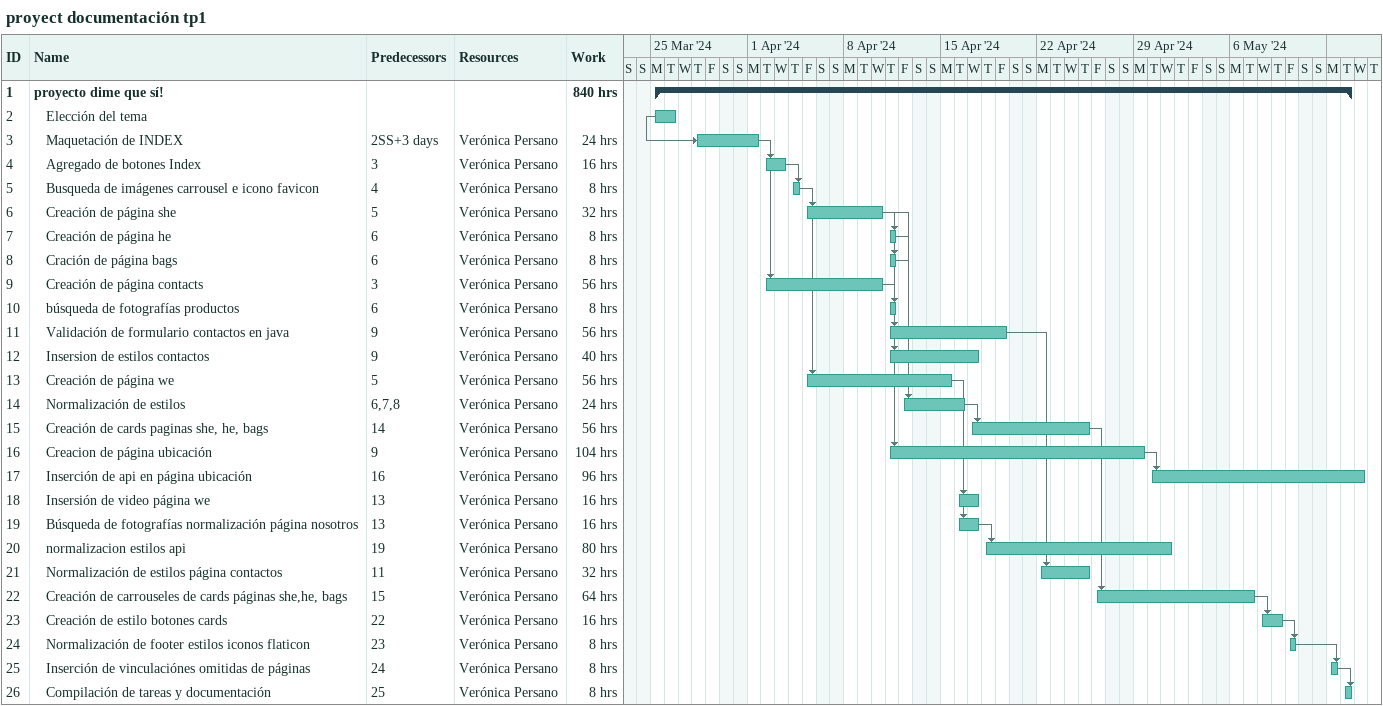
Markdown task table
proyect documentación tp1

| ID | Level | Task | Start | Finish | Predecessors | Resources | Work (h) |
|---|---|---|---|---|---|---|---|
| 1 | 1 | **proyecto dime que sí!** | 2024-03-25 | 2024-05-14 |  |  | 840 |
| 2 | 2 | Elección del tema | 2024-03-25 | 2024-03-26 |  |  |  |
| 3 | 2 | Maquetación de INDEX | 2024-03-28 | 2024-04-01 | 2SS+3d | Verónica Persano | 24 |
| 4 | 2 | Agregado de botones Index | 2024-04-02 | 2024-04-03 | 3 | Verónica Persano | 16 |
| 5 | 2 | Busqueda de imágenes carrousel e icono favicon | 2024-04-04 | 2024-04-04 | 4 | Verónica Persano | 8 |
| 6 | 2 | Creación de página she | 2024-04-05 | 2024-04-10 | 5 | Verónica Persano | 32 |
| 7 | 2 | Creación de página he | 2024-04-11 | 2024-04-11 | 6 | Verónica Persano | 8 |
| 8 | 2 | Cración de página bags | 2024-04-11 | 2024-04-11 | 6 | Verónica Persano | 8 |
| 9 | 2 | Creación de página contacts | 2024-04-02 | 2024-04-10 | 3 | Verónica Persano | 56 |
| 10 | 2 | búsqueda de fotografías productos | 2024-04-11 | 2024-04-11 | 6 | Verónica Persano | 8 |
| 11 | 2 | Validación de formulario contactos en java | 2024-04-11 | 2024-04-19 | 9 | Verónica Persano | 56 |
| 12 | 2 | Insersion de estilos contactos | 2024-04-11 | 2024-04-17 | 9 | Verónica Persano | 40 |
| 13 | 2 | Creación de página we | 2024-04-05 | 2024-04-15 | 5 | Verónica Persano | 56 |
| 14 | 2 | Normalización de estilos | 2024-04-12 | 2024-04-16 | 6, 7, 8 | Verónica Persano | 24 |
| 15 | 2 | Creación de cards paginas she, he, bags | 2024-04-17 | 2024-04-25 | 14 | Verónica Persano | 56 |
| 16 | 2 | Creacion de página ubicación | 2024-04-11 | 2024-04-29 | 9 | Verónica Persano | 104 |
| 17 | 2 | Inserción de api en página ubicación | 2024-04-30 | 2024-05-15 | 16 | Verónica Persano | 96 |
| 18 | 2 | Insersión de video página we | 2024-04-16 | 2024-04-17 | 13 | Verónica Persano | 16 |
| 19 | 2 | Búsqueda de fotografías normalización página nosotros | 2024-04-16 | 2024-04-17 | 13 | Verónica Persano | 16 |
| 20 | 2 | normalizacion estilos api | 2024-04-18 | 2024-05-01 | 19 | Verónica Persano | 80 |
| 21 | 2 | Normalización de estilos página contactos | 2024-04-22 | 2024-04-25 | 11 | Verónica Persano | 32 |
| 22 | 2 | Creación de carrouseles de cards páginas she,he, bags | 2024-04-26 | 2024-05-07 | 15 | Verónica Persano | 64 |
| 23 | 2 | Creación de estilo botones cards | 2024-05-08 | 2024-05-09 | 22 | Verónica Persano | 16 |
| 24 | 2 | Normalización de footer estilos iconos flaticon | 2024-05-10 | 2024-05-10 | 23 | Verónica Persano | 8 |
| 25 | 2 | Inserción de vinculaciónes omitidas de páginas | 2024-05-13 | 2024-05-13 | 24 | Verónica Persano | 8 |
| 26 | 2 | Compilación de tareas y documentación | 2024-05-14 | 2024-05-14 | 25 | Verónica Persano | 8 |
